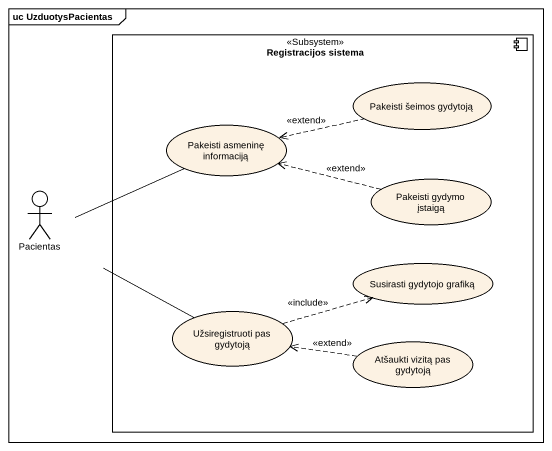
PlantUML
@startuml
mainframe uc UzduotysPacientas
component "Registracijos sistema" as Registracijos_sistema <<Subsystem>> {
  usecase "Pakeisti šeimos gydytoją" as Pakeisti_šeimos_gydytoją
  usecase "Pakeisti asmeninę informaciją" as Pakeisti_asmeninę
  usecase "Pakeisti gydymo įstaigą" as Pakeisti_gydymo_įstaigą
  usecase "Susirasti gydytojo grafiką" as Susirasti_gydytojo_grafiką
  usecase "Užsiregistruoti pas gydytoją" as Užsiregistruoti_pas_gydytoją
  usecase "Atšaukti vizitą pas gydytoją" as Atšaukti_vizitą_pas_gydytoją
}
actor Pacientas
Pakeisti_šeimos_gydytoją .left.> Pakeisti_asmeninę : <<extend>>
Pakeisti_asmeninę -left- Pacientas
Pacientas -right- Užsiregistruoti_pas_gydytoją
Pakeisti_gydymo_įstaigą .left.> Pakeisti_asmeninę : <<extend>>
Užsiregistruoti_pas_gydytoją .right.> Susirasti_gydytojo_grafiką : <<include>>
Atšaukti_vizitą_pas_gydytoją .left.> Užsiregistruoti_pas_gydytoją : <<extend>>
@enduml
